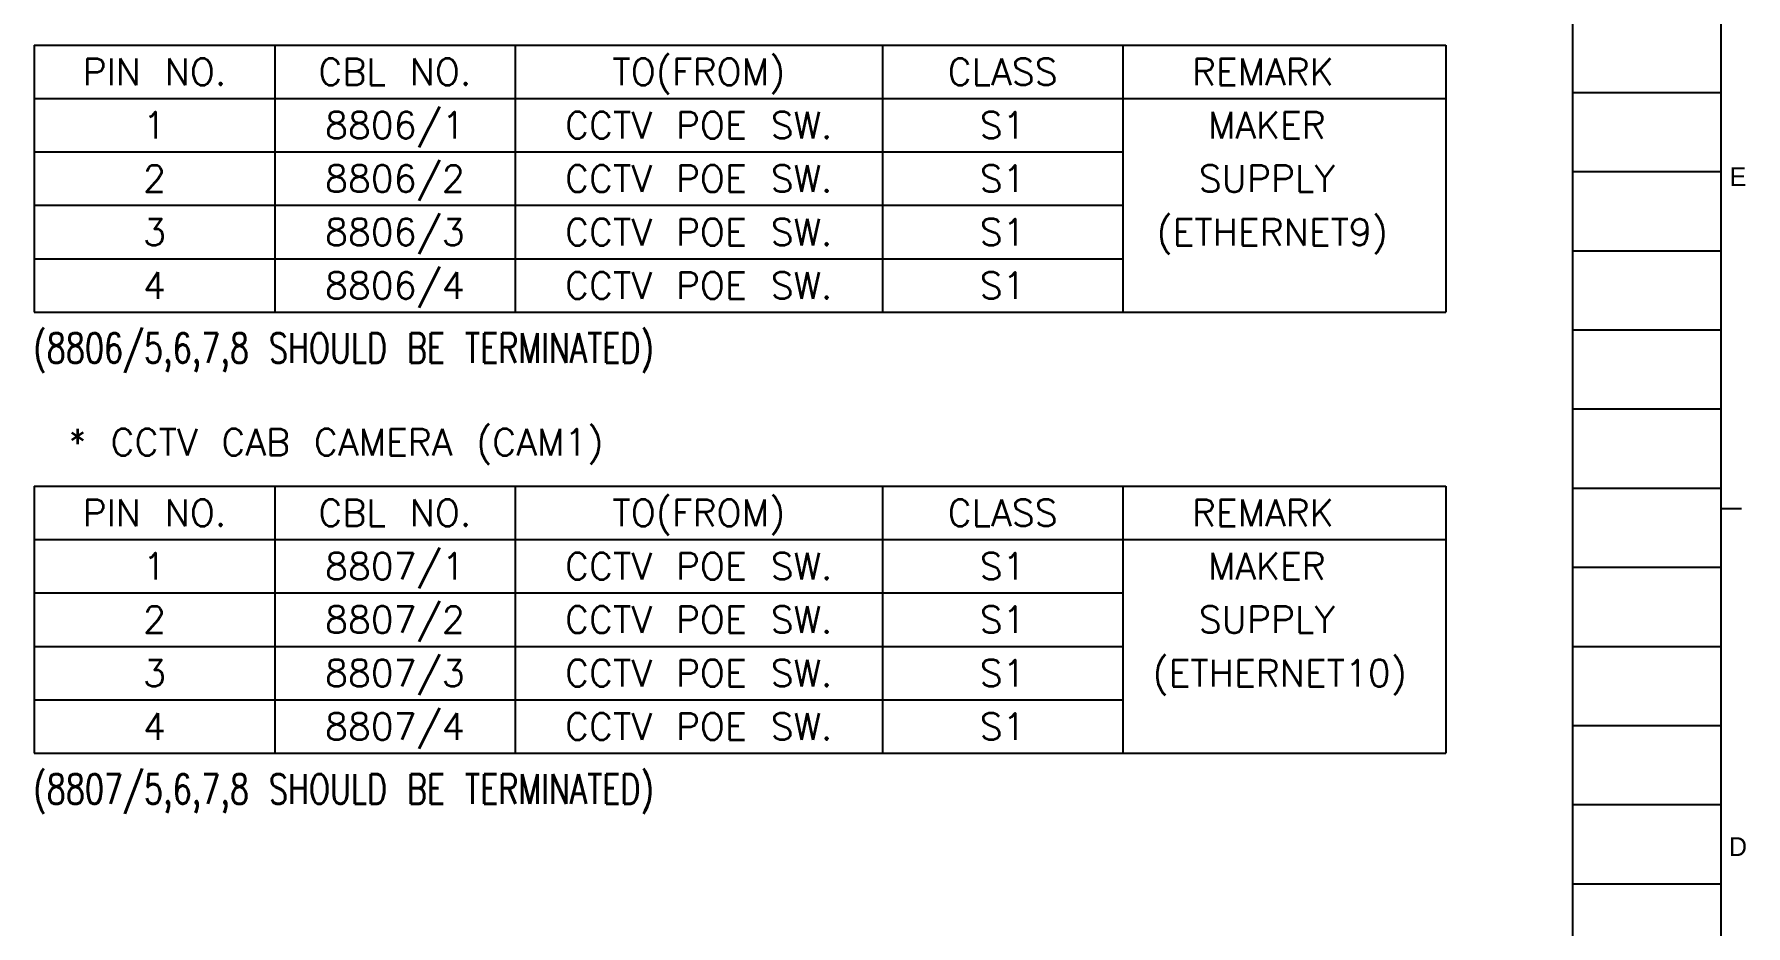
# Model space of a CAD drawing. Header units: millimetres. Extents: x 1063 to 1621, y 404 to 836.
# Drawn here: x 1438.1 to 1611.1, y 645.8 to 736 of the extents above; entities that cross this region are included whole.
import ezdxf
from ezdxf.enums import TextEntityAlignment as Align

# ---------------------------------------------------------------- set-up
doc = ezdxf.new("R2010")
doc.units = ezdxf.units.MM
doc.styles.add('ROMANS', font='txt', dxfattribs={"height": 0.2})
doc.styles.get("Standard").update_dxf_attribs({"font": 'txt.shx', "bigfont": 'whgtxt.shx'})

msp = doc.modelspace()

# ---------------------------------------------------------------- linework, layer by layer
at = {"color": 5, "linetype": 'Continuous'}
for p, q in [((1593.66, 417.09), (1593.66, 823.49)), ((1608.66, 417.09), (1608.66, 823.49)), ((1593.66, 722.09), (1608.66, 722.09)), ((1593.66, 706.09), (1608.66, 706.09)), ((1593.66, 690.09), (1608.66, 690.09)), ((1593.66, 674.09), (1608.66, 674.09)), ((1593.66, 658.09), (1608.66, 658.09))]:
    msp.add_line(p, q, dxfattribs=at)
for p, q in [((1438.15, 734.88), (1438.15, 707.88)), ((1438.15, 734.88), (1580.82, 734.88)), ((1462.45, 734.88), (1462.45, 707.88)), ((1486.75, 734.88), (1486.75, 707.88)), ((1523.87, 734.88), (1523.87, 707.88)), ((1548.17, 734.88), (1548.17, 707.88)), ((1580.82, 734.88), (1580.82, 707.88)), ((1438.15, 729.48), (1580.82, 729.48)), ((1438.15, 724.08), (1548.17, 724.08)), ((1438.15, 718.68), (1548.17, 718.68)), ((1438.15, 713.28), (1548.17, 713.28)), ((1438.15, 707.88), (1580.82, 707.88)), ((1438.15, 690.29), (1438.15, 663.29)), ((1438.15, 690.29), (1580.82, 690.29)), ((1462.45, 690.29), (1462.45, 663.29)), ((1486.75, 690.29), (1486.75, 663.29)), ((1523.87, 690.29), (1523.87, 663.29)), ((1548.17, 690.29), (1548.17, 663.29)), ((1580.82, 690.29), (1580.82, 663.29)), ((1438.15, 684.89), (1580.82, 684.89)), ((1438.15, 679.49), (1548.17, 679.49)), ((1438.15, 674.09), (1548.17, 674.09)), ((1438.15, 668.69), (1548.17, 668.69)), ((1438.15, 663.29), (1580.82, 663.29))]:
    msp.add_line(p, q)
at = {"color": 6, "linetype": 'Continuous'}
for p, q in [((1593.66, 730.09), (1608.66, 730.09)), ((1593.66, 714.09), (1608.66, 714.09)), ((1593.66, 698.09), (1608.66, 698.09)), ((1608.66, 688.02), (1610.71, 688.02)), ((1593.66, 682.09), (1608.66, 682.09)), ((1593.66, 666.09), (1608.66, 666.09)), ((1593.66, 650.09), (1608.66, 650.09))]:
    msp.add_line(p, q, dxfattribs=at)

# ---------------------------------------------------------------- texts
for s, p in [('PIN NO.', (1450.3, 732.18)), ('CBL NO.', (1474.6, 732.18)), ('TO(FROM)', (1505.31, 732.18)), ('CLASS', (1536.02, 732.18)), ('REMARK', (1562.32, 732.18)), ('8806/1', (1474.6, 726.78)), ('1', (1450.3, 726.78)), ('CCTV POE SW.', (1505.31, 726.78)), ('S1', (1536.02, 726.78)), ('MAKER', (1562.73, 726.78)), ('8806/2', (1474.6, 721.38)), ('2', (1450.3, 721.38)), ('CCTV POE SW.', (1505.31, 721.38)), ('S1', (1536.02, 721.38)), ('SUPPLY', (1562.73, 721.38)), ('3', (1450.3, 715.98)), ('8806/3', (1474.6, 715.98)), ('CCTV POE SW.', (1505.31, 715.98)), ('S1', (1536.02, 715.98)), ('(ETHERNET9)', (1563.27, 715.98)), ('4', (1450.3, 710.58)), ('8806/4', (1474.6, 710.58)), ('CCTV POE SW.', (1505.31, 710.58)), ('S1', (1536.02, 710.58)), ('PIN NO.', (1450.3, 687.59)), ('CBL NO.', (1474.6, 687.59)), ('TO(FROM)', (1505.31, 687.59)), ('CLASS', (1536.02, 687.59)), ('REMARK', (1562.32, 687.59)), ('1', (1450.3, 682.19)), ('8807/1', (1474.6, 682.19)), ('CCTV POE SW.', (1505.31, 682.19)), ('S1', (1536.02, 682.19)), ('MAKER', (1562.73, 682.19)), ('2', (1450.3, 676.79)), ('8807/2', (1474.6, 676.79)), ('CCTV POE SW.', (1505.31, 676.79)), ('S1', (1536.02, 676.79)), ('SUPPLY', (1562.73, 676.79)), ('8807/3', (1474.6, 671.39)), ('(ETHERNET10)', (1564.03, 671.39)), ('3', (1450.3, 671.39)), ('CCTV POE SW.', (1505.31, 671.39)), ('S1', (1536.02, 671.39)), ('8807/4', (1474.6, 665.99)), ('4', (1450.3, 665.99)), ('CCTV POE SW.', (1505.31, 665.99)), ('S1', (1536.02, 665.99))]:
    msp.add_text(s, height=2.7).set_placement(p, align=Align.MIDDLE_CENTER)
at = {"color": 0, "linetype": 'Continuous', "width": 0.75}
for s, p in [('(8806/5,6,7,8 SHOULD BE TERMINATED)', (1438.06, 704.26)), ('(8807/5,6,7,8 SHOULD BE TERMINATED)', (1438.06, 659.67))]:
    msp.add_text(s, height=3, dxfattribs=at).set_placement(p, align=Align.MIDDLE_LEFT)
at = {"color": 4}
msp.add_text('* CCTV CAB CAMERA (CAM1)', height=2.7, dxfattribs=at).set_placement((1468.63, 694.73), align=Align.MIDDLE_CENTER)
at = {"color": 4, "char_height": 1.9, "attachment_point": 5, "style": 'ROMANS'}
for s, insert in [('{\\fﾱﾼﾸﾲￃﾼ|b0|i0|c129|p49;E }', (1610.35, 721.58)), ('{\\fﾱﾼﾸﾲￃﾼ|b0|i0|c129|p49;D }', (1610.35, 653.84))]:
    msp.add_mtext(s, dxfattribs=dict(at, insert=insert))

doc.saveas('drawing.dxf')
